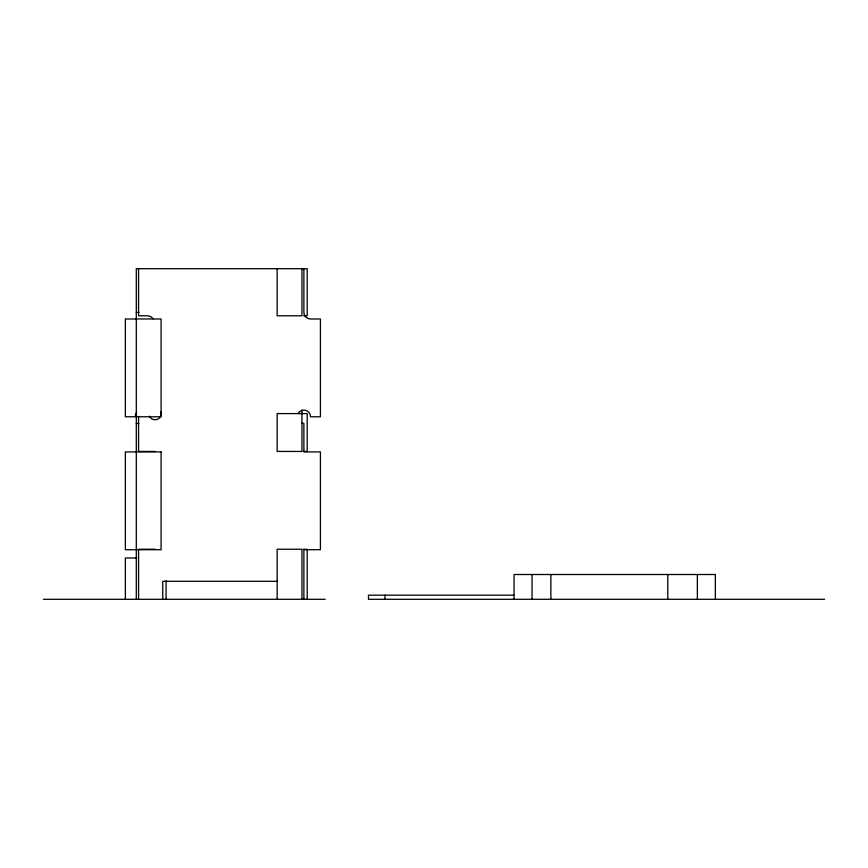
<?xml version="1.0" encoding="UTF-8"?>
<svg xmlns="http://www.w3.org/2000/svg" width="868" height="868" viewBox="0 0 868 868"><rect width="100%" height="100%" fill="white"/><g stroke="black" fill="none" stroke-linecap="round" stroke-linejoin="round"><path stroke-width="1.3" d="M136.298 312.371L138.902 312.371M303.659 315.789L307.196 315.789L307.196 268.7L136.298 268.7L136.298 599.3M136.298 318.979L161.09 318.979L161.09 416.781L136.298 416.781M136.298 423.454L138.902 423.454M155.112 451.436L138.576 451.436L138.576 416.293M303.377 451.436L307.196 451.436L307.196 413.591L277.163 413.591L277.163 451.436L301.956 451.436L301.956 410.054M155.112 549.238L138.576 549.238L138.576 599.3M303.377 549.238L307.196 549.238L307.196 599.3M136.84 557.983L125.361 557.983L125.361 599.3M277.641 581.31L162.761 581.31L162.761 599.3M513.737 595.177L368.488 595.177L368.488 599.3L824.6 599.3M43.4 599.3L325.185 599.3M715.351 599.3L715.351 574.507L514.062 574.507L514.062 599.3M697.362 574.507L697.362 599.3M667.807 574.507L667.807 599.3M550.865 574.507L550.865 599.3M532.051 574.507L532.051 599.3M385.012 595.177L385.012 599.3M303.887 268.7L303.887 312.371A6.608 6.608 0 0 0 310.494 318.979L320.411 318.979L320.411 416.781L310.56 416.781A6.673 6.673 0 0 0 298.017 413.591M303.887 599.3L303.887 549.715L320.411 549.715L320.411 451.913L303.887 451.913L303.887 423.454A6.673 6.673 0 0 1 301.521 423.02M301.956 268.7L301.956 315.789L277.163 315.789L277.163 268.7M301.956 599.3L301.956 549.238L277.163 549.238L277.163 599.3M166.081 580.638L166.081 599.3M138.576 268.7L138.576 315.789L146.844 315.789A8.268 8.268 0 0 1 153.256 318.849M136.482 318.871A6.608 6.608 0 0 1 135.278 318.979L125.361 318.979L125.361 416.781L135.213 416.781A6.673 6.673 0 0 1 136.634 412.658M160.992 411.627A6.195 6.195 0 0 1 157.412 419.352A6.195 6.195 0 0 1 149.491 416.217M161.09 451.913L125.361 451.913L125.361 549.715L161.09 549.715L161.09 451.913"/></g></svg>
